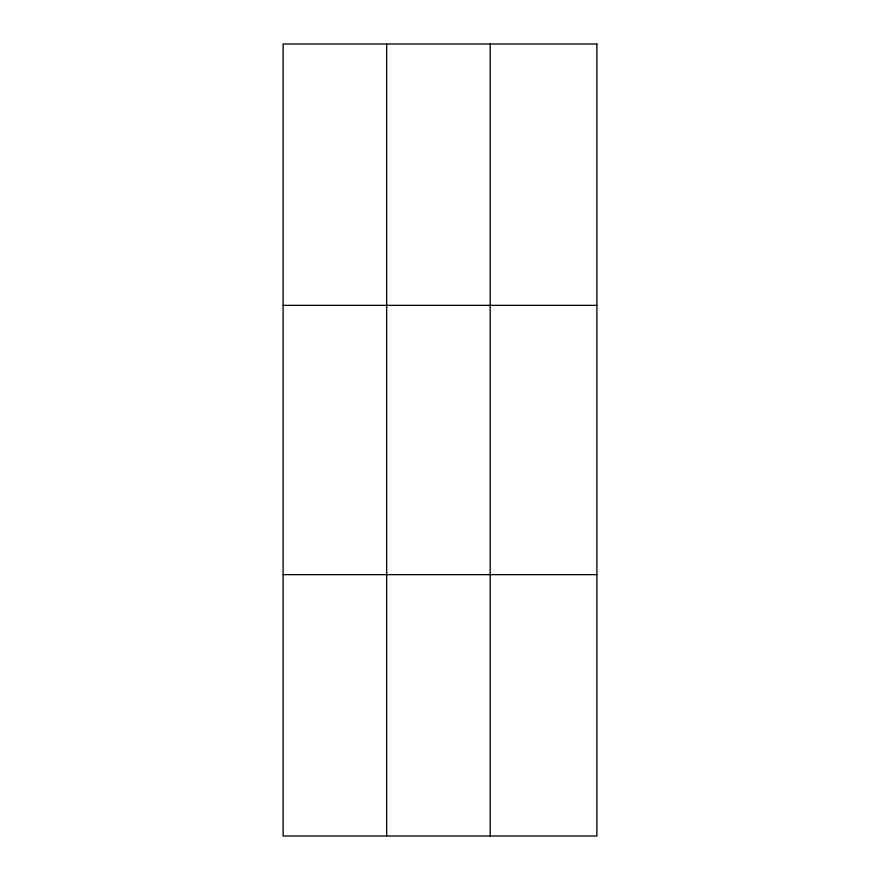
<?xml version="1.0" encoding="UTF-8"?>
<svg xmlns="http://www.w3.org/2000/svg" width="880" height="880" viewBox="0 0 880 880"><rect width="100%" height="100%" fill="white"/><g stroke="black" fill="none" stroke-linecap="round" stroke-linejoin="round"><path stroke-width="1.32" d="M386.661 836L386.661 44M490.204 836L490.204 44M283.107 305.36L596.893 305.36M283.107 574.64L596.893 574.64M596.893 44L596.893 836L283.107 836L283.107 44L596.893 44"/></g></svg>
